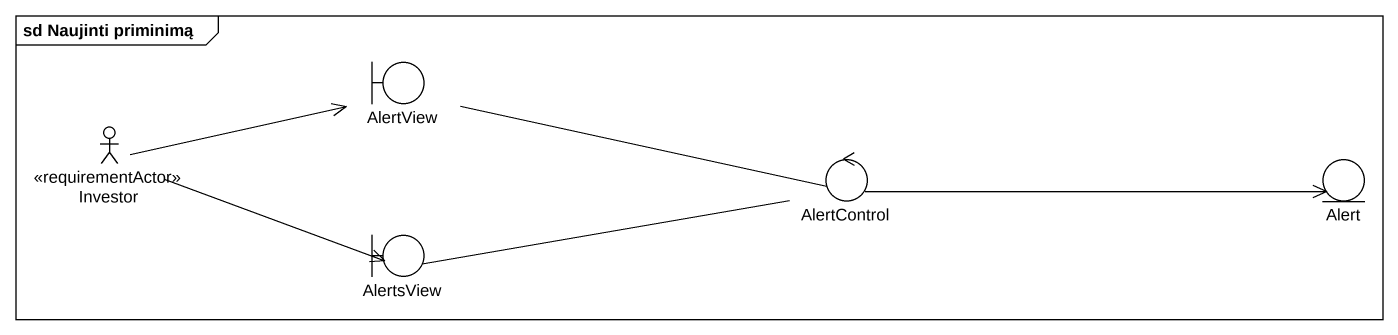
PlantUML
@startuml
mainframe sd Naujinti priminimą
boundary AlertView
actor Investor <<requirementActor>>
control AlertControl
entity Alert
boundary AlertsView
Investor -right-> AlertView
Investor -right-> AlertsView
AlertControl -left- AlertView
AlertControl -right-> Alert
AlertControl -left- AlertsView
@enduml
